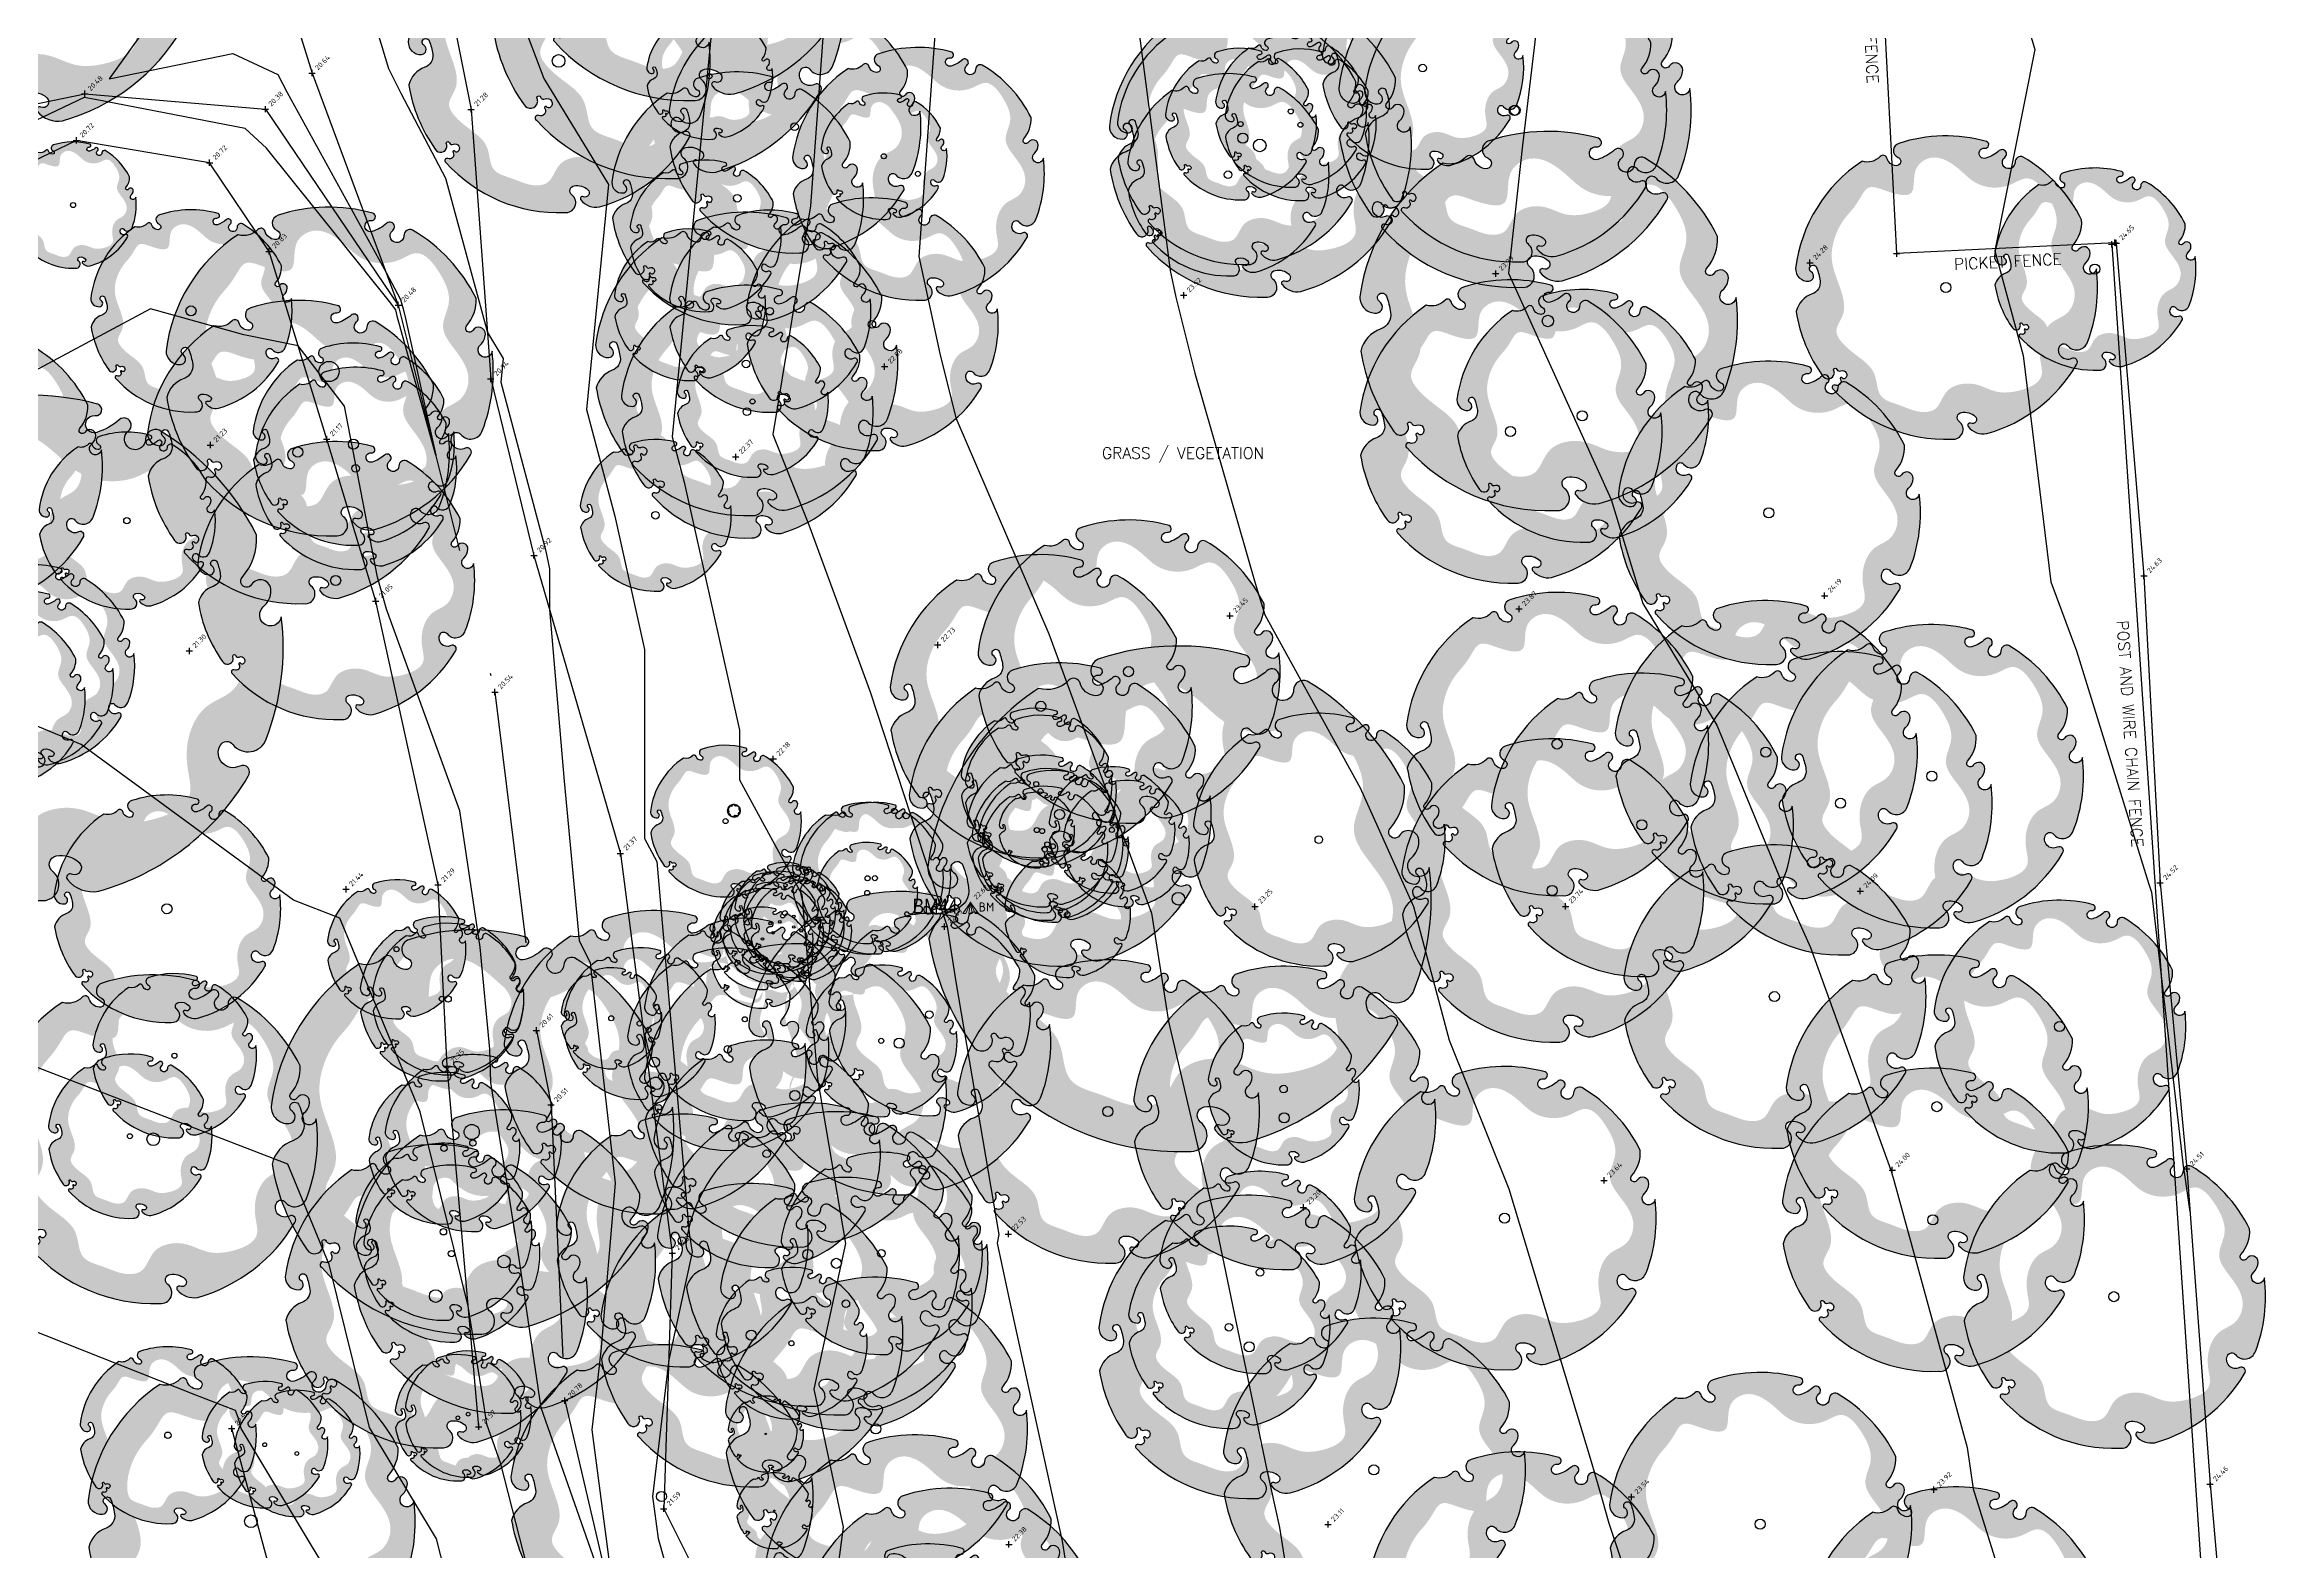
# Model space of a CAD drawing. Header units: metres. Extents: x 245957 to 247358, y 7418632 to 7419642.
# Drawn here: x 246129.2 to 246217.1, y 7419068.1 to 7419127.7 of the extents above; entities that cross this region are included whole.
import ezdxf
from ezdxf.enums import TextEntityAlignment as Align

# ---------------------------------------------------------------- set-up
doc = ezdxf.new("R2010")
doc.units = ezdxf.units.M
doc.header["$PDSIZE"] = 1
doc.linetypes.add('DASHDOT', pattern=[10, 5, -2.5, 0, -2.5])
doc.linetypes.add('PHANTOM', pattern=[2.5, 1.25, -0.25, 0.25, -0.25, 0.25, -0.25])
for name, color, linetype in [('-TEXT', 7, 'Continuous'), ('017_NAIL-L', 8, 'Continuous'), ('102_TOP_OF_BANK', 37, 'PHANTOM'), ('102_TOP_OF_BANK-L', 37, 'PHANTOM'), ('102_TOP_OF_BANK-S', 37, 'PHANTOM'), ('103_TOE_OF_BATTER', 37, 'DASHDOT'), ('103_TOE_OF_BATTER-L', 37, 'DASHDOT'), ('103_TOE_OF_BATTER-S', 37, 'DASHDOT'), ('104_EXISTING_SURFACE-L', 35, 'Continuous'), ('104_EXISTING_SURFACE-S', 35, 'Continuous'), ('201_SINGLE_TREE-H', 63, 'Continuous'), ('201_SINGLE_TREE-S', 96, 'Continuous'), ('403_EDGE_OF_BITUMEN', 8, 'Continuous'), ('403_EDGE_OF_BITUMEN-L', 8, 'Continuous'), ('403_EDGE_OF_BITUMEN-S', 8, 'Continuous'), ('903_FENCE', 24, 'FENCELINE'), ('903_FENCE-S', 24, 'Continuous'), ('COORDS', 2, 'Continuous'), ('EX-BENCHMARK', 7, 'Continuous'), ('EX-BENCHMARK_(SLS)', 8, 'Continuous'), ('Surface_Contours_Major', 4, 'Continuous'), ('Surface_Contours_Minor', 253, 'Continuous')]:
    doc.layers.add(name, color=color, linetype=linetype)
doc.styles.add('BOLD', font='ARIALN.TTF')
doc.styles.add('ISO2.5', font='isocp.shx', dxfattribs={"height": 2.5})
doc.styles.get("Standard").update_dxf_attribs({"font": 'SIMPLEX.shx'})
doc.linetypes.add('FENCELINE', pattern='A,0.5,-0.2,["/",Standard,S=0.1,R=0,X=0,Y=-0.05],-0.25', length=0.95)

# ---------------------------------------------------------------- blocks, each defined once
blk = doc.blocks.new('201C')
at = {"layer": '201_SINGLE_TREE-H', "transparency": 33554534}
h = blk.add_hatch(color=256, dxfattribs=at)
h.paths.add_polyline_path([(-0.3717, -0.3344, 0.222926), (0.0196, -0.4996, 0.770799), (0.0439, -0.4417, -0.650302), (0.0511, -0.4116, -0.234737), (0.0964, -0.4247, -0.847312), (0.0816, -0.4475, 0.78443), (0.0732, -0.4583, 0.276934), (0.1352, -0.4813, 0.193599), (0.4309, -0.2536, 0.800435), (0.4144, -0.2337, -0.75216), (0.3757, -0.1925, -0.528914), (0.4006, -0.1909, 0.594112), (0.4663, -0.1804, 0.123805), (0.4962, 0.0616, -1.41759), (0.4607, 0.0811, 0.206906), (0.4758, 0.1133, 0.759729), (0.4374, 0.1252, -1.073307), (0.4187, 0.1392, 0.194379), (0.4474, 0.2231, 0.144612), (0.2544, 0.4304, 0.53339), (0.2277, 0.4128, -1.592592), (0.1939, 0.4293, 1.030038), (0.1758, 0.4513, -0.10361), (0.1314, 0.4262, -1.238487), (0.1282, 0.4593, 0.884725), (0.1336, 0.4818, 0.147549), (-0.1551, 0.4753, 0.71725), (-0.1579, 0.4291, -0.864032), (-0.1646, 0.4015, -0.310704), (-0.1946, 0.4266, 0.58143), (-0.2167, 0.4321, -0.281558), (-0.2766, 0.4162), (-0.2775, 0.4159, 0.217121), (-0.4959, 0.0634), (-0.4959, 0.0634, 0.440011), (-0.4522, 0.021, 0.723973), (-0.4442, 0.0516, -1.384648), (-0.4262, 0.0659, -0.051107), (-0.4149, 0.0223, -0.361502), (-0.441, -0.0208, 0.256822), (-0.4937, -0.0791, 0.116166), (-0.4065, -0.2911, 0.67803), (-0.3682, -0.2843, 0.170035), (-0.3696, -0.274, -1.054701), (-0.3596, -0.2696, 0.431903), (-0.3468, -0.2749, -0.910728), (-0.3329, -0.2993, -0.42046), (-0.3418, -0.2976, 1.007885), (-0.3479, -0.3018, -0.766634), (-0.3646, -0.3216, 0.938602), (-0.3717, -0.3344)])
edge = h.paths.add_edge_path(flags=16)
edge.add_spline(control_points=[(-0.3177, 0.2468), (-0.303, 0.2628), (-0.2856, 0.2893), (-0.256, 0.3411), (-0.1928, 0.3155), (-0.0921, 0.286), (-0.1162, 0.3941), (-0.0359, 0.4462), (0.0392, 0.3985), (0.1028, 0.3299), (0.1957, 0.3214), (0.2784, 0.3804), (0.3442, 0.2961), (0.3785, 0.2147), (0.3303, 0.1307), (0.3915, 0.0592), (0.4378, -0.0139), (0.4055, -0.0919), (0.3459, -0.1091), (0.3102, -0.1666), (0.3057, -0.2282), (0.3286, -0.3091), (0.2408, -0.3447), (0.1647, -0.3496), (0.103, -0.3142), (0.0463, -0.3153), (0.0047, -0.3356), (-0.0139, -0.3682), (-0.0327, -0.4069), (-0.0927, -0.4151), (-0.1463, -0.3868), (-0.23, -0.3665), (-0.2245, -0.2773), (-0.2864, -0.2294), (-0.3344, -0.1941), (-0.3737, -0.1409), (-0.3276, -0.0866), (-0.344, -0.0009), (-0.3866, 0.0828), (-0.3665, 0.1796), (-0.3359, 0.2271), (-0.3177, 0.2468)], knot_values=[0, 0, 0, 0, 0.064972, 0.101243, 0.15652, 0.245586, 0.324463, 0.387907, 0.486094, 0.554514, 0.671826, 0.728629, 0.823661, 0.919885, 0.989953, 1.075257, 1.171704, 1.23593, 1.293575, 1.346478, 1.426142, 1.479146, 1.570817, 1.644481, 1.712561, 1.774901, 1.807, 1.846291, 1.885582, 1.928182, 2.007036, 2.074591, 2.151638, 2.226455, 2.293426, 2.340744, 2.397548, 2.47317, 2.587294, 2.673595, 2.754259, 2.754259, 2.754259, 2.754259], degree=3, periodic=0)
at = {"layer": '201_SINGLE_TREE-S'}
blk.add_lwpolyline([(-0.3717, -0.3344, 0.222926), (0.0196, -0.4996, 0.770799), (0.0439, -0.4417, -0.650302), (0.0511, -0.4116, -0.234737), (0.0964, -0.4247, -0.847312), (0.0816, -0.4475, 0.78443), (0.0732, -0.4583, 0.276934), (0.1352, -0.4813, 0.193599), (0.4309, -0.2536, 0.800435), (0.4144, -0.2337, -0.75216), (0.3757, -0.1925, -0.528914), (0.4006, -0.1909, 0.594112), (0.4663, -0.1804, 0.123805), (0.4962, 0.0616, -1.41759), (0.4607, 0.0811, 0.206906), (0.4758, 0.1133, 0.759729), (0.4374, 0.1252, -1.073307), (0.4187, 0.1392, 0.194379), (0.4474, 0.2231, 0.144612), (0.2544, 0.4304, 0.53339), (0.2277, 0.4128, -1.592592), (0.1939, 0.4293, 1.030038), (0.1758, 0.4513, -0.10361), (0.1314, 0.4262, -1.238487), (0.1282, 0.4593, 0.884725), (0.1336, 0.4818, 0.147549), (-0.1551, 0.4753, 0.71725), (-0.1579, 0.4291, -0.864032), (-0.1646, 0.4015, -0.310704), (-0.1946, 0.4266, 0.58143), (-0.2167, 0.4321, -0.281558), (-0.2766, 0.4162), (-0.2775, 0.4159, 0.217121), (-0.4959, 0.0634), (-0.4959, 0.0634, 0.440011), (-0.4522, 0.021, 0.723973), (-0.4442, 0.0516, -1.384648), (-0.4262, 0.0659, -0.051107), (-0.4149, 0.0223, -0.361502), (-0.441, -0.0208, 0.256822), (-0.4937, -0.0791, 0.116166), (-0.4065, -0.2911, 0.67803), (-0.3682, -0.2843, 0.170035), (-0.3696, -0.274, -1.054701), (-0.3596, -0.2696, 0.431903), (-0.3468, -0.2749, -0.910728), (-0.3329, -0.2993, -0.42046), (-0.3418, -0.2976, 1.007885), (-0.3479, -0.3018, -0.766634), (-0.3646, -0.3216, 0.938602), (-0.3717, -0.3344)], format="xyb", dxfattribs=at)
blk = doc.blocks.new('201T')
at = {"layer": '201_SINGLE_TREE-S'}
blk.add_circle((0, 0), 0.5, dxfattribs=at)
blk = doc.blocks.new('CROSS')
at = {"color": 0, "linetype": 'Continuous'}
for p, q in [((-0.5, 0), (0.5, 0)), ((0, -0.5), (0, 0.5))]:
    blk.add_line(p, q, dxfattribs=at)
blk = doc.blocks.new('BM')
at = {"color": 0, "linetype": 'Continuous', "lineweight": 13}
for p, q in [((0, 0), (-0.31, -0.437)), ((-0.186, -0.437), (0, 0)), ((0, 0), (-0.062, -0.437)), ((0, 0), (0.186, -0.437)), ((0.31, -0.437), (0, 0)), ((0, 0), (0.062, -0.437)), ((-0.31, -0.437), (-0.186, -0.437)), ((-0.062, -0.437), (0.062, -0.437)), ((0.186, -0.437), (0.31, -0.437)), ((0.472, -0.017), (0.383, -0.017)), ((0.383, -0.017), (0.383, -0.339)), ((0.472, -0.161), (0.383, -0.161)), ((0.383, -0.161), (0.389, -0.161)), ((0.383, -0.339), (0.472, -0.339)), ((0.383, -0.339), (0.389, -0.339)), ((0.522, -0.039), (0.472, -0.017)), ((0.472, -0.161), (0.522, -0.139)), ((0.516, -0.172), (0.472, -0.161)), ((0.472, -0.339), (0.516, -0.327)), ((0.549, -0.206), (0.516, -0.172)), ((0.516, -0.327), (0.549, -0.294)), ((0.544, -0.089), (0.522, -0.039)), ((0.522, -0.139), (0.544, -0.089)), ((0.56, -0.25), (0.549, -0.206)), ((0.549, -0.294), (0.56, -0.25)), ((0.671, -0.339), (0.671, -0.017)), ((0.671, -0.017), (0.776, -0.194)), ((0.776, -0.194), (0.887, -0.017)), ((0.887, -0.017), (0.887, -0.339))]:
    blk.add_line(p, q, dxfattribs=at)

msp = doc.modelspace()

# ---------------------------------------------------------------- linework, layer by layer
at = {"layer": '102_TOP_OF_BANK', "ltscale": 20}
for p, q in [((246144.291, 7419134.106), (246146.068, 7419125.128)), ((246146.068, 7419125.128), (246146.847, 7419114.466)), ((246130.456, 7419123.899), (246119.49, 7419118.626)), ((246135.719, 7419123.013), (246130.456, 7419123.899)), ((246138.076, 7419119.511), (246135.719, 7419123.013)), ((246140.356, 7419112.079), (246138.076, 7419119.511)), ((246146.847, 7419114.466), (246148.55, 7419107.482)), ((246142.296, 7419105.679), (246140.356, 7419112.079)), ((246148.55, 7419107.482), (246151.974, 7419095.698)), ((246144.761, 7419094.446), (246142.296, 7419105.679)), ((246151.974, 7419095.698), (246154.022, 7419079.881)), ((246145.123, 7419087.274), (246144.761, 7419094.446)), ((246146.372, 7419073.015), (246145.123, 7419087.274)), ((246154.022, 7419079.881), (246153.689, 7419069.774)), ((246140.668, 7419057.987), (246136.596, 7419072.943)), ((246153.689, 7419069.774), (246156.24, 7419064.69))]:
    msp.add_line(p, q, dxfattribs=at)
at = {"layer": '103_TOE_OF_BATTER', "ltscale": 2}
for p, q in [((246139.159, 7419128.551), (246139.774, 7419126.563)), ((246139.774, 7419126.563), (246143.187, 7419117.383)), ((246121.936, 7419123.924), (246130.783, 7419125.745)), ((246130.783, 7419125.745), (246137.927, 7419125.135)), ((246137.927, 7419125.135), (246143.187, 7419117.383)), ((246143.187, 7419117.383), (246147.011, 7419102.078)), ((246147.011, 7419102.078), (246148.651, 7419088.695)), ((246148.651, 7419088.695), (246149.233, 7419085.752)), ((246149.233, 7419085.752), (246149.774, 7419074.05)), ((246149.774, 7419074.05), (246152.402, 7419062.856))]:
    msp.add_line(p, q, dxfattribs=at)
at = {"layer": '403_EDGE_OF_BITUMEN'}
for p, q in [((246211.145, 7419119.839), (246212.245, 7419106.669)), ((246212.245, 7419106.669), (246212.883, 7419094.526)), ((246212.883, 7419094.526), (246213.937, 7419083.218)), ((246213.937, 7419083.218), (246214.857, 7419070.741)), ((246214.857, 7419070.741), (246215.727, 7419060.907))]:
    msp.add_line(p, q, dxfattribs=at)
at = {"layer": '903_FENCE', "ltscale": 20}
for p, q in [((246202.463, 7419119.422), (246201.517, 7419137.606)), ((246211.091, 7419119.853), (246202.463, 7419119.422)), ((246210.97, 7419119.791), (246217.058, 7419029.549))]:
    msp.add_line(p, q, dxfattribs=at)
at = {"layer": 'COORDS', "color": 7, "linetype": 'Continuous'}
msp.add_point((246165.824, 7419093.754), dxfattribs=at)
at = {"layer": 'Surface_Contours_Major'}
for points, elevation in [([(246188.608, 7419131.68), (246187.661, 7419123.712), (246187.104, 7419118.645), (246191.161, 7419109.698), (246192.422, 7419105.58), (246195.341, 7419100.768), (246198.111, 7419094.055), (246199.048, 7419091.978), (246202.227, 7419083.164), (246202.244, 7419083.113), (246202.326, 7419082.86), (246205.247, 7419072.192), (246205.482, 7419070.558), (246206.528, 7419067.218)], 24), ([(246141.491, 7419131.075), (246142.795, 7419126.749), (246143.281, 7419125.763), (246145.056, 7419122.406), (246146.713, 7419116.303), (246147.339, 7419115.278), (246147.247, 7419114.338), (246149.005, 7419107.704), (246149.173, 7419106.953), (246149.171, 7419105.345), (246149.755, 7419098.55), (246150.34, 7419092.254), (246150.781, 7419091.367), (246151.76, 7419082.655), (246151.203, 7419076.01), (246150.837, 7419072.889), (246151.864, 7419065.15), (246148.832, 7419073.762), (246147.924, 7419079.92), (246146.85, 7419086.634), (246146.803, 7419087.95), (246146.423, 7419091.988), (246145.625, 7419097.376), (246142.72, 7419105.355), (246142.368, 7419106.617), (246141.055, 7419113.387), (246139.221, 7419115.778), (246137.074, 7419116.202), (246133.383, 7419117.242), (246127.671, 7419114.176)], 21), ([(246164.573, 7419130.275), (246163.775, 7419119.308), (246164.605, 7419115.473), (246165.242, 7419112.923), (246168.916, 7419104.382), (246171.052, 7419098.561), (246172.98, 7419093.326), (246173.653, 7419089.045), (246175.448, 7419081.37), (246177.53, 7419071.365), (246178.042, 7419069.03), (246178.334, 7419067.179)], 23), ([(246155.662, 7419129.035), (246154.016, 7419112.179), (246154.493, 7419110.38), (246156.681, 7419100.572), (246156.679, 7419098.606), (246159.144, 7419094.076), (246159.775, 7419086.779), (246160.881, 7419080.27), (246159.62, 7419074.498), (246160.789, 7419069.039), (246160.388, 7419066.061)], 22), ([(246146.76, 7419060.514), (246144.692, 7419068.587), (246142.05, 7419072.983), (246140.456, 7419079.43), (246138.812, 7419083.396), (246121.307, 7419090.159)], 22)]:
    msp.add_lwpolyline(points, dxfattribs=dict(at, elevation=elevation))
at = {"layer": 'Surface_Contours_Minor'}
for points, elevation in [([(246145.951, 7419134.257), (246148.938, 7419126.354), (246151.5, 7419122.156), (246150.631, 7419113.258), (246151.749, 7419109.042), (246152.927, 7419103.762), (246152.92, 7419096.282), (246153.415, 7419095.372), (246154.687, 7419080.677), (246154.814, 7419079.925), (246153.884, 7419075.668), (246153.249, 7419070.254), (246153.47, 7419068.591), (246154.771, 7419063.988)], 21.5), ([(246211.35, 7419133.735), (246210.713, 7419132.567), (246206.924, 7419130.87), (246207.921, 7419127.491), (246206.341, 7419119.529), (246207.466, 7419115.388), (246208.557, 7419106.441), (246209.579, 7419103.709), (246212.42, 7419094.513), (246212.539, 7419094.156), (246213.802, 7419083.217), (246213.837, 7419083.089), (246214.063, 7419081.512)], 24.5), ([(246172.111, 7419131.077), (246173.722, 7419118.751), (246173.95, 7419117.697), (246174.702, 7419114.688), (246177.084, 7419106.38), (246177.471, 7419105.129), (246181.241, 7419098.288), (246183.352, 7419093.594), (246184.757, 7419088.31), (246187.122, 7419082.423), (246190.378, 7419071.642), (246190.815, 7419070.134), (246191.073, 7419069.208), (246192.385, 7419065.268)], 23.5), ([(246160.112, 7419129.775), (246159.496, 7419121.313), (246158.008, 7419112.27), (246159.427, 7419108.687), (246161.847, 7419102.087), (246164.788, 7419093.122), (246164.904, 7419092.806), (246165.249, 7419090.614), (246166.948, 7419080.614), (246166.875, 7419080.279), (246167.326, 7419078.175), (246169.451, 7419068.492), (246171.042, 7419058.382)], 22.5), ([(246133.509, 7419128.772), (246131.744, 7419126.337), (246136.639, 7419127.337), (246138.421, 7419126.504), (246138.784, 7419125.796), (246142.705, 7419118.68), (246143.271, 7419117.609), (246143.373, 7419117.235), (246143.474, 7419116.853), (246144.671, 7419111.444), (246143.15, 7419116.898), (246143.091, 7419117.203), (246142.844, 7419117.526), (246137.968, 7419123.59), (246137.131, 7419124.369), (246131.194, 7419125.517), (246130.756, 7419125.591), (246127.196, 7419123.908)], 20.5), ([(246149.751, 7419061.755), (246147.243, 7419071.548), (246146.693, 7419073.112), (246146.575, 7419073.912), (246145.955, 7419077.788), (246144.055, 7419085.477), (246140.878, 7419093.14), (246139.046, 7419093.848), (246130.647, 7419100.009), (246120.267, 7419104.319)], 21.5), ([(246142.717, 7419063.382), (246136.966, 7419072.945), (246136.858, 7419073.383), (246136.747, 7419073.653), (246135.171, 7419074.262), (246121.159, 7419079.812)], 22.5)]:
    msp.add_lwpolyline(points, dxfattribs=dict(at, elevation=elevation))

# ---------------------------------------------------------------- block references
at = {"layer": '102_TOP_OF_BANK-S', "xscale": 0.25, "yscale": 0.25, "zscale": 0.25}
for p in [(246146.068, 7419125.128), (246130.456, 7419123.899), (246135.719, 7419123.013), (246138.076, 7419119.511), (246146.847, 7419114.466), (246140.356, 7419112.079), (246148.55, 7419107.482), (246142.296, 7419105.679), (246151.974, 7419095.698), (246144.761, 7419094.446), (246145.123, 7419087.274), (246154.022, 7419079.881), (246136.596, 7419072.943), (246146.372, 7419073.015), (246153.689, 7419069.774)]:
    msp.add_blockref('CROSS', p, dxfattribs=at)
at = {"layer": '103_TOE_OF_BATTER-S', "xscale": 0.25, "yscale": 0.25, "zscale": 0.25}
for p in [(246139.774, 7419126.563), (246130.783, 7419125.745), (246137.927, 7419125.135), (246143.187, 7419117.383), (246147.011, 7419102.078), (246148.651, 7419088.695), (246149.233, 7419085.752), (246149.774, 7419074.05)]:
    msp.add_blockref('CROSS', p, dxfattribs=at)
at = {"layer": '104_EXISTING_SURFACE-S', "xscale": 0.25, "yscale": 0.25, "zscale": 0.25}
for p in [(246199.028, 7419119.058), (246186.601, 7419118.628), (246174.257, 7419117.771), (246162.426, 7419114.955), (246135.756, 7419111.847), (246156.535, 7419111.376), (246199.61, 7419105.89), (246176.085, 7419105.097), (246187.521, 7419105.369), (246134.924, 7419103.707), (246164.527, 7419103.945), (246158.019, 7419099.435), (246141.119, 7419094.28), (246177.075, 7419093.591), (246189.361, 7419093.598), (246201.021, 7419094.208), (246164.795, 7419092.799), (246202.286, 7419083.167), (246190.887, 7419082.763), (246178.992, 7419081.692), (246167.321, 7419080.635), (246191.968, 7419070.239), (246203.935, 7419070.528), (246179.968, 7419069.151), (246167.341, 7419068.361)]:
    msp.add_blockref('CROSS', p, dxfattribs=at)
at = {"layer": '201_SINGLE_TREE-S'}
for name, p, xscale, yscale, zscale in [('201C', (246127.745, 7419132.376), 16, 16, 16), ('201C', (246154.579, 7419132.477), 14, 14, 14), ('201C', (246153.852, 7419129.387), 14, 14, 14), ('201C', (246149.528, 7419127.043), 12, 12, 12), ('201C', (246187.335, 7419125.084), 14, 14, 14), ('201C', (246183.707, 7419126.76), 8, 8, 8), ('201C', (246187.364, 7419125.091), 12, 12, 12), ('201C', (246177.267, 7419123.699), 12, 12, 12), ('201C', (246155.497, 7419126.441), 5, 5, 5), ('201C', (246158.862, 7419124.442), 10, 10, 10), ('201C', (246176.595, 7419123.99), 10, 10, 10), ('201C', (246178.493, 7419125.047), 6, 6, 6), ('201T', (246149.528, 7419127.043), 0.5, 0.5, 0.5), ('201C', (246163.744, 7419122.576), 10, 10, 10), ('201C', (246176.51, 7419124.545), 6, 6, 6), ('201C', (246178.871, 7419124.517), 6, 6, 6), ('201C', (246156.594, 7419121.609), 10, 10, 10), ('201T', (246155.497, 7419126.441), 0.2, 0.2, 0.2), ('201C', (246176.01, 7419122.54), 8, 8, 8), ('201T', (246183.707, 7419126.76), 0.3, 0.3, 0.3), ('201C', (246162.394, 7419123.274), 5, 5, 5), ('201T', (246158.862, 7419124.442), 0.3, 0.3, 0.3), ('201T', (246176.51, 7419124.545), 0.2, 0.2, 0.2), ('201T', (246178.493, 7419125.047), 0.2, 0.2, 0.2), ('201T', (246178.871, 7419124.517), 0.2, 0.2, 0.2), ('201T', (246187.335, 7419125.084), 0.4, 0.4, 0.4), ('201T', (246187.364, 7419125.091), 0.4, 0.4, 0.4), ('201C', (246130.321, 7419121.342), 5, 5, 5), ('201T', (246176.595, 7419123.99), 0.4, 0.4, 0.4), ('201T', (246177.267, 7419123.699), 0.5, 0.5, 0.5), ('201C', (246188.666, 7419116.755), 15, 15, 15), ('201C', (246204.41, 7419118.078), 12, 12, 12), ('201C', (246155.336, 7419120.124), 6, 6, 6), ('201T', (246162.394, 7419123.274), 0.2, 0.2, 0.2), ('201T', (246176.01, 7419122.54), 0.3, 0.3, 0.3), ('201C', (246210.298, 7419118.809), 8, 8, 8), ('201T', (246163.744, 7419122.576), 0.2, 0.2, 0.2), ('201T', (246130.321, 7419121.342), 0.2, 0.2, 0.2), ('201C', (246134.986, 7419117.154), 8, 8, 8), ('201C', (246140.446, 7419114.757), 13, 13, 13), ('201C', (246156.945, 7419115.057), 12, 12, 12), ('201C', (246157.884, 7419117.143), 8, 8, 8), ('201T', (246156.594, 7419121.609), 0.3, 0.3, 0.3), ('201C', (246161.921, 7419116.626), 10, 10, 10), ('201C', (246154.716, 7419117.398), 6, 6, 6), ('201T', (246155.336, 7419120.124), 0.3, 0.3, 0.3), ('201C', (246187.181, 7419112.386), 12, 12, 12), ('201T', (246210.298, 7419118.809), 0.4, 0.4, 0.4), ('201C', (246139.213, 7419111.572), 12, 12, 12), ('201C', (246156.975, 7419113.169), 10, 10, 10), ('201T', (246154.716, 7419117.398), 0.3, 0.3, 0.3), ('201C', (246190.025, 7419113.004), 10, 10, 10), ('201T', (246204.41, 7419118.078), 0.4, 0.4, 0.4), ('201C', (246125.983, 7419110.982), 11, 11, 11), ('201T', (246134.986, 7419117.154), 0.4, 0.4, 0.4), ('201C', (246157.199, 7419113.573), 6, 6, 6), ('201T', (246157.884, 7419117.143), 0.3, 0.3, 0.3), ('201T', (246161.921, 7419116.626), 0.3, 0.3, 0.3), ('201T', (246188.666, 7419116.755), 0.45, 0.45, 0.45), ('201C', (246141.411, 7419111.883), 8, 8, 8), ('201C', (246141.498, 7419110.925), 8, 8, 8), ('201T', (246140.446, 7419114.757), 0.8, 0.8, 0.8), ('201T', (246156.945, 7419115.057), 0.3, 0.3, 0.3), ('201C', (246197.402, 7419109.167), 12, 12, 12), ('201C', (246128.633, 7419103.825), 20, 20, 20), ('201T', (246156.975, 7419113.169), 0.3, 0.3, 0.3), ('201T', (246157.199, 7419113.573), 0.2, 0.2, 0.2), ('201T', (246190.025, 7419113.004), 0.4, 0.4, 0.4), ('201C', (246132.449, 7419108.86), 7, 7, 7), ('201T', (246187.181, 7419112.386), 0.4, 0.4, 0.4), ('201C', (246140.709, 7419106.488), 11, 11, 11), ('201T', (246139.213, 7419111.572), 0.4, 0.4, 0.4), ('201T', (246141.411, 7419111.883), 0.4, 0.4, 0.4), ('201C', (246153.361, 7419109.069), 6, 6, 6), ('201T', (246141.498, 7419110.925), 0.3, 0.3, 0.3), ('201T', (246132.449, 7419108.86), 0.25, 0.25, 0.25), ('201T', (246153.361, 7419109.069), 0.3, 0.3, 0.3), ('201C', (246172.072, 7419102.885), 12, 12, 12), ('201T', (246197.402, 7419109.167), 0.4, 0.4, 0.4), ('201C', (246128.761, 7419103.112), 8, 8, 8), ('201C', (246168.6, 7419101.514), 12, 12, 12), ('201C', (246128.422, 7419102.575), 7, 7, 7), ('201T', (246140.709, 7419106.488), 0.4, 0.4, 0.4), ('201C', (246189.025, 7419100.022), 12, 12, 12), ('201C', (246127.3, 7419101.826), 7, 7, 7), ('201C', (246197.282, 7419099.698), 12, 12, 12), ('201C', (246203.852, 7419098.75), 12, 12, 12), ('201C', (246174.048, 7419093.901), 20, 20, 20), ('201C', (246200.242, 7419097.679), 12, 12, 12), ('201C', (246169.348, 7419097.235), 12, 12, 12), ('201T', (246172.072, 7419102.885), 0.4, 0.4, 0.4), ('201C', (246192.378, 7419096.825), 12, 12, 12), ('201T', (246168.6, 7419101.514), 0.4, 0.4, 0.4), ('201C', (246168.424, 7419098.437), 6, 6, 6), ('201C', (246168.593, 7419098.158), 6, 6, 6), ('201C', (246179.602, 7419096.239), 10, 10, 10), ('201C', (246156.135, 7419096.972), 6, 6, 6), ('201C', (246188.835, 7419094.23), 12, 12, 12), ('201T', (246189.025, 7419100.022), 0.4, 0.4, 0.4), ('201T', (246197.282, 7419099.698), 0.4, 0.4, 0.4), ('201C', (246168.656, 7419096.579), 6, 6, 6), ('201C', (246168.858, 7419096.05), 6, 6, 6), ('201C', (246169.083, 7419095.977), 6, 6, 6), ('201C', (246171.416, 7419096.623), 5, 5, 5), ('201T', (246203.852, 7419098.75), 0.4, 0.4, 0.4), ('201C', (246134.035, 7419093.507), 9, 9, 9), ('201C', (246168.76, 7419095.85), 5, 5, 5), ('201C', (246168.443, 7419096.617), 3, 3, 3), ('201T', (246168.424, 7419098.437), 0.2, 0.2, 0.2), ('201T', (246168.593, 7419098.158), 0.2, 0.2, 0.2), ('201C', (246171.983, 7419096.084), 5, 5, 5), ('201T', (246156.461, 7419097.382), 0.5, 0.5, 0.5), ('201C', (246156.461, 7419097.382), 0.5, 0.5, 0.5), ('201C', (246161.751, 7419094.713), 6, 6, 6), ('201C', (246162.043, 7419094.716), 6, 6, 6), ('201T', (246169.348, 7419097.235), 0.4, 0.4, 0.4), ('201T', (246200.242, 7419097.679), 0.4, 0.4, 0.4), ('201T', (246156.135, 7419096.972), 0.2, 0.2, 0.2), ('201T', (246168.443, 7419096.617), 0.2, 0.2, 0.2), ('201T', (246168.656, 7419096.579), 0.2, 0.2, 0.2), ('201T', (246171.416, 7419096.623), 0.2, 0.2, 0.2), ('201T', (246179.602, 7419096.239), 0.3, 0.3, 0.3), ('201T', (246192.378, 7419096.825), 0.4, 0.4, 0.4), ('201C', (246161.736, 7419094.13), 4, 4, 4), ('201C', (246169.657, 7419093.29), 5, 5, 5), ('201T', (246168.76, 7419095.85), 0.2, 0.2, 0.2), ('201T', (246168.858, 7419096.05), 0.2, 0.2, 0.2), ('201T', (246169.083, 7419095.977), 0.2, 0.2, 0.2), ('201T', (246171.983, 7419096.084), 0.2, 0.2, 0.2), ('201C', (246197.623, 7419090.031), 12, 12, 12), ('201C', (246143.115, 7419091.904), 5.5, 5.5, 5.5), ('201C', (246157.894, 7419092.924), 4, 4, 4), ('201C', (246158.015, 7419092.557), 4, 4, 4), ('201C', (246158.277, 7419092.987), 4, 4, 4), ('201C', (246158.484, 7419093.333), 4, 4, 4), ('201C', (246158.831, 7419092.785), 4, 4, 4), ('201C', (246158.833, 7419093.206), 4, 4, 4), ('201C', (246159.122, 7419092.634), 4, 4, 4), ('201T', (246161.751, 7419094.713), 0.2, 0.2, 0.2), ('201T', (246162.043, 7419094.716), 0.2, 0.2, 0.2), ('201T', (246134.035, 7419093.507), 0.4, 0.4, 0.4), ('201C', (246157.594, 7419092.308), 4, 4, 4), ('201C', (246162.998, 7419088.191), 12, 12, 12), ('201T', (246161.736, 7419094.13), 0.2, 0.2, 0.2), ('201T', (246174.048, 7419093.901), 0.5, 0.5, 0.5), ('201T', (246188.835, 7419094.23), 0.4, 0.4, 0.4), ('201C', (246208.903, 7419088.844), 10, 10, 10), ('201C', (246146.091, 7419084.674), 16, 16, 16), ('201C', (246144.906, 7419089.942), 6.5, 6.5, 6.5), ('201C', (246145.157, 7419089.933), 6, 6, 6), ('201C', (246153.324, 7419087.433), 12, 12, 12), ('201C', (246156.894, 7419089.132), 8, 8, 8), ('201C', (246157.574, 7419091.572), 4, 4, 4), ('201T', (246157.894, 7419092.924), 0.1, 0.1, 0.1), ('201T', (246158.277, 7419092.987), 0.1, 0.1, 0.1), ('201T', (246158.484, 7419093.333), 0.2, 0.2, 0.2), ('201T', (246158.831, 7419092.785), 0.1, 0.1, 0.1), ('201T', (246158.833, 7419093.206), 0.1, 0.1, 0.1), ('201C', (246164.19, 7419089.32), 8, 8, 8), ('201T', (246169.657, 7419093.29), 0.2, 0.2, 0.2), ('201T', (246143.115, 7419091.904), 0.2, 0.2, 0.2), ('201C', (246152.73, 7419088.966), 6, 6, 6), ('201C', (246156.223, 7419087.948), 8, 8, 8), ('201C', (246158.875, 7419086.122), 12, 12, 12), ('201T', (246157.594, 7419092.308), 0.1, 0.1, 0.1), ('201T', (246158.015, 7419092.557), 0.1, 0.1, 0.1), ('201T', (246159.122, 7419092.634), 0.1, 0.1, 0.1), ('201C', (246151.61, 7419089.175), 4, 4, 4), ('201T', (246157.574, 7419091.572), 0.2, 0.2, 0.2), ('201C', (246162.292, 7419088.281), 6, 6, 6), ('201C', (246171.257, 7419085.488), 12, 12, 12), ('201C', (246178.232, 7419085.233), 12, 12, 12), ('201C', (246204.047, 7419085.677), 12, 12, 12), ('201C', (246133.493, 7419084.39), 13, 13, 13), ('201C', (246134.329, 7419087.692), 6.5, 6.5, 6.5), ('201T', (246197.623, 7419090.031), 0.4, 0.4, 0.4), ('201T', (246144.906, 7419089.942), 0.2, 0.2, 0.2), ('201T', (246145.157, 7419089.933), 0.25, 0.25, 0.25), ('201T', (246151.61, 7419089.175), 0.2, 0.2, 0.2), ('201T', (246164.19, 7419089.32), 0.3, 0.3, 0.3), ('201C', (246178.206, 7419086.375), 6, 6, 6), ('201T', (246152.73, 7419088.966), 0.2, 0.2, 0.2), ('201T', (246153.09, 7419088.718), 0.2, 0.2, 0.2), ('201C', (246153.09, 7419088.718), 0.004, 0.004, 0.004), ('201C', (246157.761, 7419083.814), 9, 9, 9), ('201T', (246156.894, 7419089.132), 0.2, 0.2, 0.2), ('201T', (246162.998, 7419088.191), 0.4, 0.4, 0.4), ('201T', (246208.903, 7419088.844), 0.4, 0.4, 0.4), ('201C', (246132.572, 7419084.509), 6.5, 6.5, 6.5), ('201T', (246134.329, 7419087.692), 0.2, 0.2, 0.2), ('201C', (246146.138, 7419084.237), 7, 7, 7), ('201T', (246153.324, 7419087.433), 0.4, 0.4, 0.4), ('201T', (246156.223, 7419087.948), 0.3, 0.3, 0.3), ('201T', (246162.292, 7419088.281), 0.2, 0.2, 0.2), ('201C', (246144.997, 7419084.035), 6, 6, 6), ('201C', (246186.951, 7419081.269), 12, 12, 12), ('201C', (246203.894, 7419081.203), 12, 12, 12), ('201C', (246159.389, 7419079.83), 12, 12, 12), ('201T', (246158.875, 7419086.122), 0.4, 0.4, 0.4), ('201T', (246178.206, 7419086.375), 0.3, 0.3, 0.3), ('201T', (246204.047, 7419085.677), 0.4, 0.4, 0.4), ('201C', (246147.368, 7419079.55), 12, 12, 12), ('201T', (246146.091, 7419084.674), 0.6, 0.6, 0.6), ('201C', (246154.404, 7419080.381), 10, 10, 10), ('201C', (246160.515, 7419079.48), 12, 12, 12), ('201T', (246171.257, 7419085.488), 0.4, 0.4, 0.4), ('201T', (246178.232, 7419085.233), 0.4, 0.4, 0.4), ('201T', (246132.572, 7419084.509), 0.2, 0.2, 0.2), ('201T', (246133.493, 7419084.39), 0.5, 0.5, 0.5), ('201C', (246144.668, 7419078.183), 12, 12, 12), ('201C', (246144.974, 7419080.728), 7, 7, 7), ('201T', (246144.997, 7419084.035), 0.25, 0.25, 0.25), ('201T', (246146.138, 7419084.237), 0.25, 0.25, 0.25), ('201C', (246211.056, 7419078.161), 12, 12, 12), ('201C', (246145.289, 7419079.865), 7, 7, 7), ('201T', (246157.761, 7419083.814), 0.3, 0.3, 0.3), ('201C', (246162.298, 7419079.873), 8, 8, 8), ('201C', (246177.279, 7419079.121), 8, 8, 8), ('201C', (246157.151, 7419076.638), 12, 12, 12), ('201C', (246160.892, 7419077.88), 10, 10, 10), ('201C', (246176.85, 7419076.174), 12, 12, 12), ('201T', (246186.951, 7419081.269), 0.4, 0.4, 0.4), ('201T', (246203.894, 7419081.203), 0.4, 0.4, 0.4), ('201T', (246144.974, 7419080.728), 0.25, 0.25, 0.25), ('201T', (246154.404, 7419080.381), 0.3, 0.3, 0.3), ('201C', (246176.046, 7419076.949), 8, 8, 8), ('201T', (246145.289, 7419079.865), 0.25, 0.25, 0.25), ('201T', (246147.368, 7419079.55), 0.5, 0.5, 0.5), ('201T', (246159.389, 7419079.83), 0.4, 0.4, 0.4), ('201T', (246160.515, 7419079.48), 0.4, 0.4, 0.4), ('201T', (246162.298, 7419079.873), 0.3, 0.3, 0.3), ('201C', (246158.737, 7419076.32), 6, 6, 6), ('201C', (246162.077, 7419072.93), 12, 12, 12), ('201T', (246177.279, 7419079.121), 0.3, 0.3, 0.3), ('201T', (246144.668, 7419078.183), 0.5, 0.5, 0.5), ('201T', (246160.892, 7419077.88), 0.3, 0.3, 0.3), ('201T', (246211.056, 7419078.161), 0.4, 0.4, 0.4), ('201C', (246181.779, 7419071.307), 12, 12, 12), ('201T', (246176.046, 7419076.949), 0.3, 0.3, 0.3), ('201C', (246134.072, 7419072.68), 7, 7, 7), ('201C', (246153.595, 7419070.26), 12, 12, 12), ('201T', (246157.151, 7419076.638), 0.4, 0.4, 0.4), ('201T', (246158.737, 7419076.32), 0.2, 0.2, 0.2), ('201T', (246176.85, 7419076.174), 0.4, 0.4, 0.4), ('201C', (246137.359, 7419069.279), 13, 13, 13), ('201C', (246145.545, 7419073.37), 5, 5, 5), ('201C', (246145.95, 7419073.515), 5, 5, 5), ('201C', (246197.058, 7419069.164), 12, 12, 12), ('201C', (246137.901, 7419072.305), 5, 5, 5), ('201C', (246139.174, 7419071.957), 5, 5, 5), ('201T', (246145.545, 7419073.37), 0.15, 0.15, 0.15), ('201T', (246145.95, 7419073.515), 0.15, 0.15, 0.15), ('201C', (246157.721, 7419072.732), 3, 3, 3), ('201T', (246134.072, 7419072.68), 0.25, 0.25, 0.25), ('201C', (246163.644, 7419066.697), 12, 12, 12), ('201T', (246157.721, 7419072.732), 0.05, 0.05, 0.05), ('201T', (246162.077, 7419072.93), 0.4, 0.4, 0.4), ('201T', (246137.901, 7419072.305), 0.15, 0.15, 0.15), ('201T', (246139.174, 7419071.957), 0.15, 0.15, 0.15), ('201C', (246187.495, 7419066.02), 12, 12, 12), ('201C', (246158.066, 7419069.693), 3, 3, 3), ('201T', (246181.779, 7419071.307), 0.4, 0.4, 0.4), ('201T', (246153.595, 7419070.26), 0.4, 0.4, 0.4), ('201C', (246165.019, 7419064.585), 12, 12, 12), ('201C', (246204.839, 7419064.637), 12, 12, 12), ('201T', (246137.359, 7419069.279), 0.5, 0.5, 0.5), ('201T', (246158.066, 7419069.693), 0.05, 0.05, 0.05), ('201T', (246197.058, 7419069.164), 0.4, 0.4, 0.4), ('201C', (246164.155, 7419063.383), 10, 10, 10)]:
    msp.add_blockref(name, p, dxfattribs=dict(at, xscale=xscale, yscale=yscale, zscale=zscale))
at = {"layer": '403_EDGE_OF_BITUMEN-S', "xscale": 0.25, "yscale": 0.25, "zscale": 0.25}
for p in [(246211.145, 7419119.839), (246212.245, 7419106.669), (246212.883, 7419094.526), (246213.937, 7419083.218), (246214.857, 7419070.741)]:
    msp.add_blockref('CROSS', p, dxfattribs=at)
at = {"layer": '903_FENCE-S', "xscale": 0.25, "yscale": 0.25, "zscale": 0.25}
for p in [(246202.463, 7419119.422), (246210.97, 7419119.791), (246211.091, 7419119.853)]:
    msp.add_blockref('CROSS', p, dxfattribs=at)
at = {"layer": 'EX-BENCHMARK_(SLS)'}
msp.add_blockref('BM', (246165.824, 7419093.754), dxfattribs=at)

# ---------------------------------------------------------------- texts
at = {"layer": '-TEXT'}
for s, rotation, p in [('PICKET FENCE', 272.97731, (246201.415, 7419128.275)), ('PICKET FENCE', 2.85952, (246206.86, 7419119.106)), ('POST AND WIRE CHAIN FENCE', 273.85925, (246211.692, 7419100.428))]:
    msp.add_text(s, height=0.45, rotation=rotation, dxfattribs=at).set_placement(p, align=Align.MIDDLE_CENTER)
msp.add_text('GRASS / VEGETATION', height=0.45, dxfattribs=at).set_placement((246174.232, 7419111.305), align=Align.CENTER)
at = {"layer": '017_NAIL-L', "style": 'ISO2.5'}
msp.add_text('22.62', height=0.2, rotation=45, dxfattribs=at).set_placement((246165.991, 7419093.921), align=Align.MIDDLE_LEFT)
at = {"layer": '102_TOP_OF_BANK-L', "style": 'ISO2.5'}
for s, p in [('21.28', (246146.235, 7419125.296)), ('20.72', (246130.624, 7419124.067)), ('20.72', (246135.886, 7419123.181)), ('20.83', (246138.243, 7419119.679)), ('20.94', (246147.014, 7419114.633)), ('21.17', (246140.523, 7419112.246)), ('20.92', (246148.717, 7419107.65)), ('21.05', (246142.463, 7419105.846)), ('21.37', (246152.141, 7419095.865)), ('21.29', (246144.928, 7419094.613)), ('21.35', (246145.29, 7419087.441)), ('21.43', (246154.189, 7419080.048)), ('22.54', (246136.763, 7419073.111)), ('21.57', (246146.54, 7419073.182)), ('21.59', (246153.857, 7419069.941))]:
    msp.add_text(s, height=0.2, rotation=45, dxfattribs=at).set_placement(p, align=Align.MIDDLE_LEFT)
at = {"layer": '103_TOE_OF_BATTER-L', "style": 'ISO2.5'}
for s, p in [('20.64', (246139.941, 7419126.731)), ('20.48', (246130.95, 7419125.912)), ('20.38', (246138.094, 7419125.302)), ('20.48', (246143.354, 7419117.55)), ('20.54', (246147.178, 7419102.245)), ('20.61', (246148.818, 7419088.863)), ('20.51', (246149.4, 7419085.919)), ('20.78', (246149.941, 7419074.217))]:
    msp.add_text(s, height=0.2, rotation=45, dxfattribs=at).set_placement(p, align=Align.MIDDLE_LEFT)
at = {"layer": '104_EXISTING_SURFACE-L', "style": 'ISO2.5'}
for s, p in [('23.99', (246186.768, 7419118.795)), ('24.28', (246199.196, 7419119.225)), ('23.52', (246174.424, 7419117.938)), ('22.88', (246162.594, 7419115.122)), ('21.23', (246135.923, 7419112.014)), ('22.37', (246156.702, 7419111.543)), ('23.87', (246187.688, 7419105.536)), ('24.19', (246199.778, 7419106.057)), ('23.45', (246176.253, 7419105.264)), ('21.30', (246135.091, 7419103.874)), ('22.73', (246164.695, 7419104.112)), ('22.18', (246158.187, 7419099.602)), ('21.44', (246141.287, 7419094.447)), ('24.09', (246201.189, 7419094.375)), ('23.25', (246177.242, 7419093.758)), ('23.74', (246189.529, 7419093.765)), ('22.49', (246164.962, 7419092.966)), ('23.64', (246191.054, 7419082.93)), ('24.00', (246202.453, 7419083.334)), ('23.20', (246179.159, 7419081.859)), ('22.53', (246167.489, 7419080.803)), ('23.54', (246192.136, 7419070.406)), ('23.92', (246204.102, 7419070.696)), ('23.11', (246180.135, 7419069.318)), ('22.38', (246167.508, 7419068.528))]:
    msp.add_text(s, height=0.2, rotation=45, dxfattribs=at).set_placement(p, align=Align.MIDDLE_LEFT)
at = {"layer": '403_EDGE_OF_BITUMEN-L', "style": 'ISO2.5'}
for s, p in [('24.65', (246211.312, 7419120.006)), ('24.63', (246212.412, 7419106.837)), ('24.52', (246213.05, 7419094.694)), ('24.51', (246214.104, 7419083.385)), ('24.46', (246215.024, 7419070.909))]:
    msp.add_text(s, height=0.2, rotation=45, dxfattribs=at).set_placement(p, align=Align.MIDDLE_LEFT)
at = {"layer": 'EX-BENCHMARK', "color": 2, "style": 'BOLD'}
msp.add_text('BM44', height=0.595, dxfattribs=at).set_placement((246164.424, 7419093.607), align=Align.MIDDLE)

doc.saveas('drawing.dxf')
